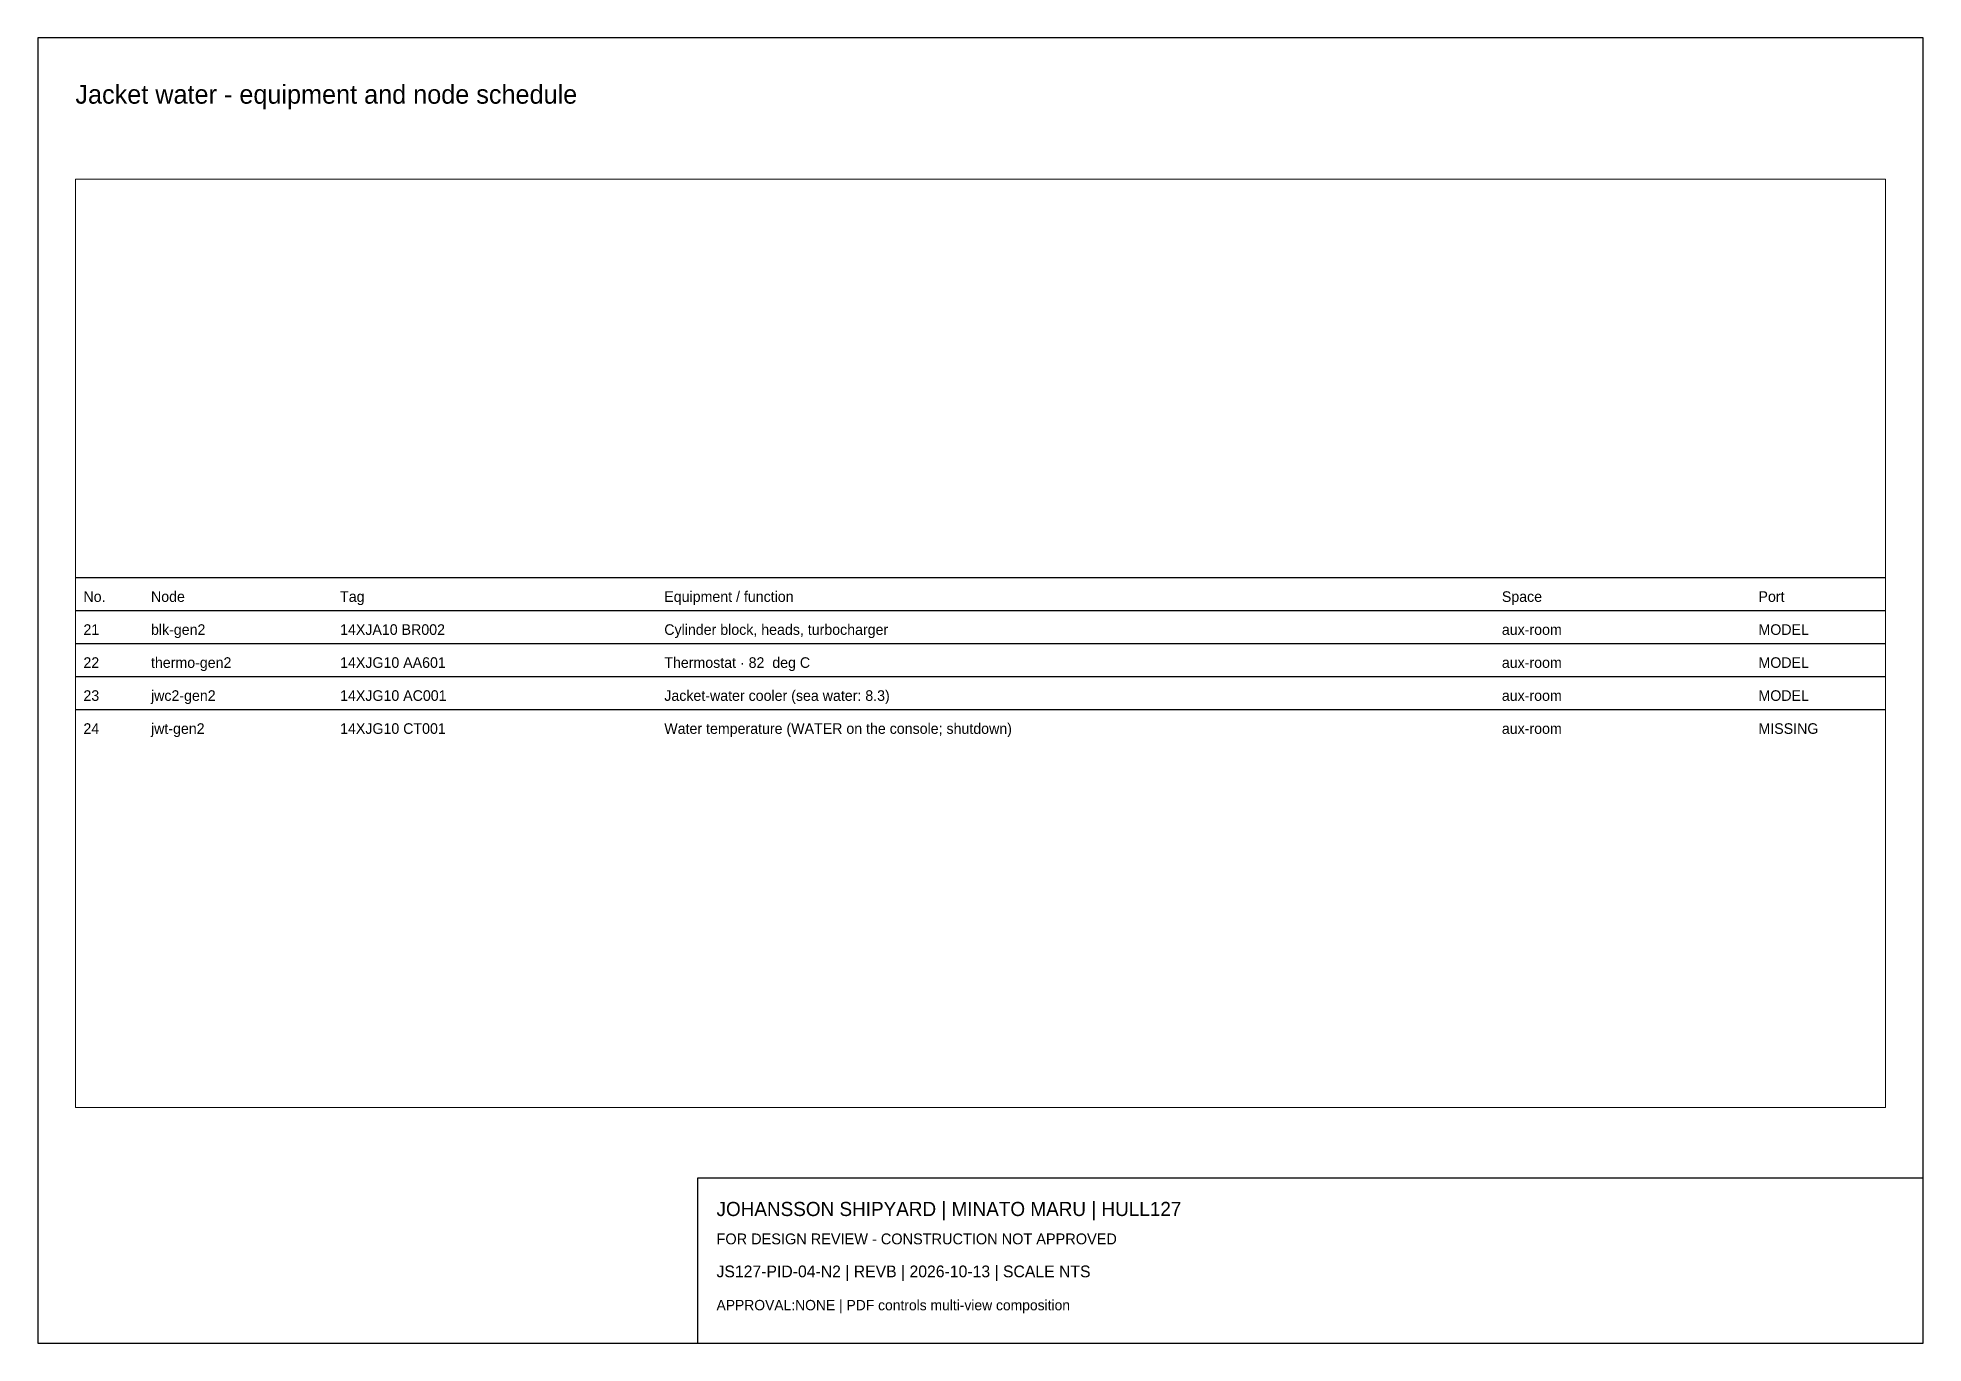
# Paper-space layout 'Layout1' of a CAD drawing. Header units: millimetres. Extents: x 10 to 410, y 10 to 287.
# The model-space entities are those that its viewports show. They can reach past a viewport. Long polylines and large blocks are cut down to what shows.
import ezdxf

# ---------------------------------------------------------------- set-up
doc = ezdxf.new("R2010")
doc.units = ezdxf.units.MM
doc.layers.add('ANNOTATION', color=7, linetype='Continuous')
doc.layers.add('GEOMETRY', color=7, linetype='Continuous')

msp = doc.modelspace()

# ---------------------------------------------------------------- linework, layer by layer
at = {"layer": 'GEOMETRY'}
for p, q in [((18, 249), (402, 249)), ((18, 242), (402, 242)), ((18, 235), (402, 235)), ((18, 228), (402, 228)), ((18, 221), (402, 221))]:
    msp.add_line(p, q, dxfattribs=at)

# ---------------------------------------------------------------- texts
at = {"layer": 'ANNOTATION'}
for s, p in [('No.', (19.7, 243.8)), ('Node', (34.03, 243.8)), ('Tag', (74.15, 243.8)), ('Equipment / function', (142.92, 243.8)), ('Space', (320.6, 243.8)), ('Port', (375.04, 243.8)), ('21', (19.7, 236.8)), ('blk-gen2', (34.03, 236.8)), ('14XJA10 BR002', (74.15, 236.8)), ('Cylinder block, heads, turbocharger', (142.92, 236.8)), ('aux-room', (320.6, 236.8)), ('MODEL', (375.04, 236.8)), ('22', (19.7, 229.8)), ('thermo-gen2', (34.03, 229.8)), ('14XJG10 AA601', (74.15, 229.8)), ('Thermostat · 82  deg C', (142.92, 229.8)), ('MODEL', (375.04, 229.8)), ('aux-room', (320.6, 229.8)), ('23', (19.7, 222.8)), ('jwc2-gen2', (34.03, 222.8)), ('14XJG10 AC001', (74.15, 222.8)), ('Jacket-water cooler (sea water: 8.3)', (142.92, 222.8)), ('aux-room', (320.6, 222.8)), ('MODEL', (375.04, 222.8)), ('24', (19.7, 215.8)), ('jwt-gen2', (34.03, 215.8)), ('14XJG10 CT001', (74.15, 215.8)), ('Water temperature (WATER on the console; shutdown)', (142.92, 215.8)), ('aux-room', (320.6, 215.8)), ('MISSING', (375.04, 215.8))]:
    msp.add_text(s, height=2.25, dxfattribs=at).set_placement(p)

psp = doc.layouts.get("Layout1")

# ---------------------------------------------------------------- linework, layer by layer
for points in [[(10, 10), (410, 10), (410, 287), (10, 287)], [(150, 10), (410, 10), (410, 45), (150, 45)]]:
    psp.add_lwpolyline(points, close=True)

# ---------------------------------------------------------------- texts
for s, height, p in [('Jacket water - equipment and node schedule', 4, (18, 273)), ('JOHANSSON SHIPYARD | MINATO MARU | HULL127', 3, (154, 37)), ('FOR DESIGN REVIEW - CONSTRUCTION NOT APPROVED', 2.3, (154, 31)), ('JS127-PID-04-N2 | REVB | 2026-10-13 | SCALE NTS', 2.5, (154, 24)), ('APPROVAL:NONE | PDF controls multi-view composition', 2.2, (154, 17))]:
    psp.add_text(s, height=height).set_placement(p)

# ---------------------------------------------------------------- viewports
at = {"layer": 'VIEWPORTS'}
psp.add_viewport(center=(210, 158.5), size=(384, 197), view_center_point=(210, 235), view_height=197, dxfattribs=at)

doc.saveas('drawing.dxf')
